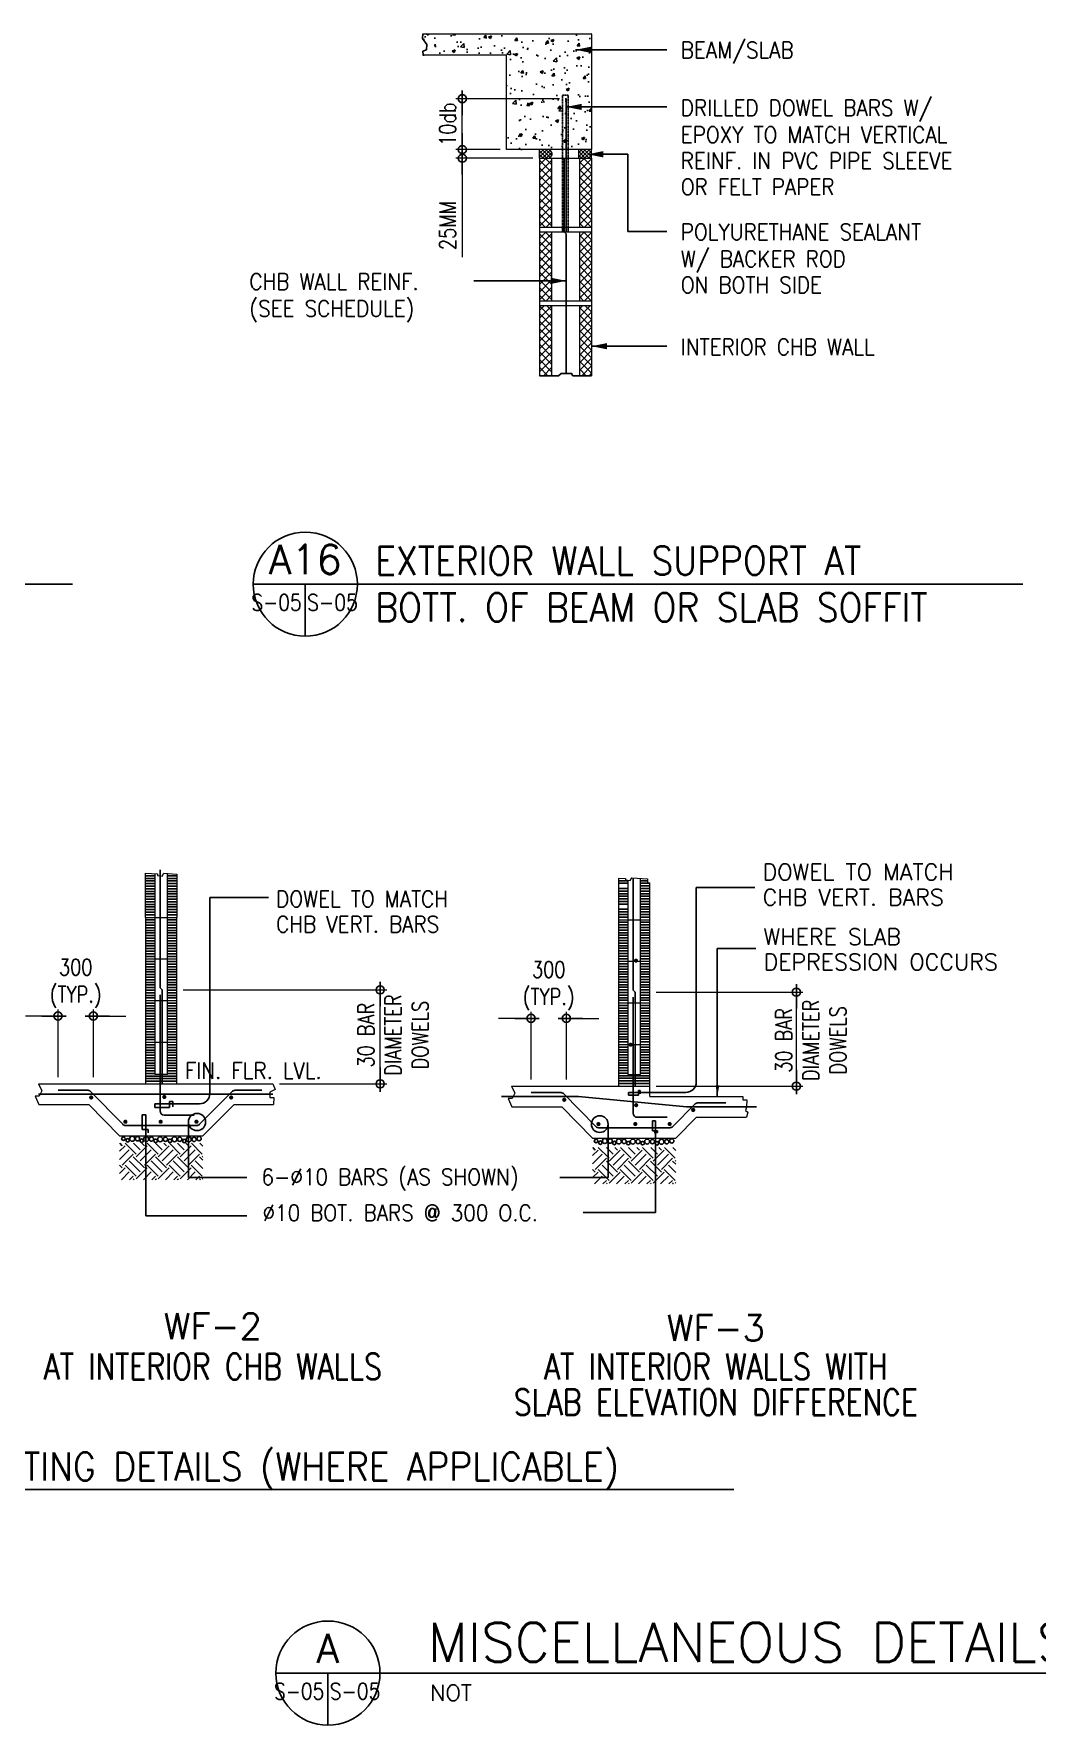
# Model space of a CAD drawing. Header units: millimetres. Extents: x 0 to 38473, y 0 to 21969.
# Drawn here: x 14535 to 20781, y 0 to 10525 of the extents above; entities that cross this region are included whole.
import ezdxf
from ezdxf.enums import TextEntityAlignment as Align

# ---------------------------------------------------------------- set-up
doc = ezdxf.new("R2010")
doc.units = ezdxf.units.MM
doc.linetypes.add('LEOJ', pattern=[0.3, 0.2, -0.1])
for name, color, linetype in [('1R', 1, 'Continuous'), ('3G', 3, 'Continuous'), ('6M', 6, 'Continuous'), ('8G', 8, 'Continuous'), ('DIM', 8, 'Continuous'), ('SHE', 8, 'Continuous'), ('TB', 5, 'Continuous'), ('TC', 4, 'Continuous'), ('TG', 3, 'Continuous'), ('title', 3, 'Continuous')]:
    doc.layers.add(name, color=color, linetype=linetype)
doc.layers.add('2Y', color=3, linetype='Continuous', lineweight=9)
doc.layers.add('ST-DIM_E', color=250, linetype='Continuous', lineweight=13)
doc.styles.add('100CL', font='romans.shx', dxfattribs={"height": 250})
doc.styles.add('140CL', font='romans.shx', dxfattribs={"height": 0.35})
doc.styles.add('175CL', font='ROMANS.shx', dxfattribs={"height": 0.45})
doc.styles.add('240CL', font='ROMANS.shx', dxfattribs={"height": 0.6})
doc.styles.add('FRED', font='romans', dxfattribs={"height": 0.6})
doc.styles.add('ROMANS', font='romans.shx', dxfattribs={"width": 0.8})
doc.dimstyles.new('DIM150', dxfattribs={"dimscale": 150, "dimtxt": 2.5, "dimasz": 2.5, "dimexe": 1, "dimexo": 1, "dimgap": 1, "dimtad": 1, "dimdec": 0, "dimzin": 0, "dimdsep": 46, "dimtxsty": 'ROMANS', "dimblk": 'DIM1', "dimcen": 1, "dimclrd": 8, "dimclre": 8, "dimclrt": 3, "dimadec": 0, "dimazin": 0, "dimtfac": 1, "dimtdec": 0, "dimtofl": 0, "dimtmove": 0, "dimatfit": 3, "dimfxl": 1, "dimtolj": 1, "dimtzin": 0, "dimarcsym": 0})
pattern_1 = [(45, (-222158.87, -130420.6), (-88.38835, 88.38835), []), (135, (-222158.87, -130420.6), (-88.38835, -88.38835), [])]

# ---------------------------------------------------------------- blocks, each defined once
blk = doc.blocks.new('*X27')
at = {"color": 0}
for p, q in [((15380, 54027), (15319, 54088)), ((15711, 53829), (15451, 54088)), ((15810, 53928), (15650, 54088)), ((15910, 54027), (15849, 54088)), ((16241, 53829), (15982, 54088)), ((16341, 53928), (16181, 54088)), ((16440, 54027), (16379, 54088)), ((16772, 53829), (16512, 54088)), ((16871, 53928), (16711, 54088)), ((16971, 54027), (16910, 54088)), ((17302, 53829), (17042, 54088)), ((17314, 54016), (17241, 54088)), ((15314, 53895), (15446, 54027)), ((15314, 53696), (15545, 53928)), ((15380, 53563), (15645, 53829)), ((15810, 53398), (15545, 53663)), ((15910, 53497), (15645, 53762)), ((15711, 53762), (15976, 54027)), ((15810, 53663), (16076, 53928)), ((15910, 53563), (16175, 53829)), ((16341, 53398), (16076, 53663)), ((16440, 53497), (16175, 53762)), ((16241, 53762), (16507, 54027)), ((16341, 53663), (16606, 53928)), ((16440, 53563), (16705, 53829)), ((16871, 53398), (16606, 53663)), ((16971, 53497), (16705, 53762)), ((16772, 53762), (17037, 54027)), ((16871, 53663), (17136, 53928)), ((16971, 53563), (17236, 53829)), ((17314, 53485), (17136, 53663)), ((17314, 53684), (17236, 53762)), ((17302, 53762), (17314, 53774)), ((15380, 53497), (15314, 53563)), ((15314, 53365), (15446, 53497)), ((15359, 53211), (15545, 53398)), ((15711, 53298), (15446, 53563)), ((15557, 53211), (15645, 53298)), ((15711, 53232), (15976, 53497)), ((15889, 53211), (16076, 53398)), ((16241, 53298), (15976, 53563)), ((16088, 53211), (16175, 53298)), ((16241, 53232), (16507, 53497)), ((16419, 53211), (16606, 53398)), ((16772, 53298), (16507, 53563)), ((16618, 53211), (16705, 53298)), ((16772, 53232), (17037, 53497)), ((16950, 53211), (17136, 53398)), ((17302, 53298), (17037, 53563)), ((17148, 53211), (17236, 53298)), ((15666, 53211), (15645, 53232)), ((16196, 53211), (16175, 53232)), ((16726, 53211), (16705, 53232)), ((17257, 53211), (17236, 53232)), ((17302, 53232), (17314, 53244))]:
    blk.add_line(p, q, dxfattribs=at)
blk = doc.blocks.new('A2')
at = {"layer": '2Y'}
blk.add_solid([(-0.107, 0.148), (-0.149, 0.105), (0, 0)], dxfattribs=at)
blk = doc.blocks.new('DIM1')
at = {"color": 0}
blk.add_line((-1, 0), (0.5, 0), dxfattribs=at)
at = {"color": 3}
blk.add_circle((0, 0), 0.25, dxfattribs=at)
blk = doc.blocks.new('*D39')
at = {"layer": 'Defpoints', "color": 0, "transparency": 16777216}
for p in [(411790, -56591), (416480, -56591), (414009, -58756)]:
    blk.add_point(p, dxfattribs=at)
at = {"layer": 'DIM', "color": 8, "lineweight": -2, "transparency": 16777216}
for p, q in [((411940, -56591), (416630, -56591)), ((416480, -58381), (416480, -56966)), ((414159, -58756), (416630, -58756))]:
    blk.add_line(p, q, dxfattribs=at)
at = {"layer": 'DIM', "color": 8, "lineweight": -2, "transparency": 16777216, "xscale": 375, "yscale": 375, "zscale": 375}
for p, rotation in [((416480, -56591), 90), ((416480, -58756), 270)]:
    blk.add_blockref('DIM1', p, dxfattribs=dict(at, rotation=rotation))
at = {"layer": 'DIM', "color": 3, "transparency": 16777216, "insert": (416777, -57634), "char_height": 375, "attachment_point": 5, "rotation": 90, "style": 'ROMANS'}
blk.add_mtext('\\A1;30 BAR\\PDIAMETER\\PDOWELS', dxfattribs=at)
blk = doc.blocks.new('*D40')
at = {"layer": 'Defpoints', "color": 0, "transparency": 16777216}
for p in [(409868, -57194), (409053, -58756), (409868, -58756)]:
    blk.add_point(p, dxfattribs=at)
at = {"layer": 'DIM', "color": 8, "lineweight": -2, "transparency": 16777216}
for p, q in [((408678, -57194), (408303, -57194)), ((409053, -58606), (409053, -57044)), ((409868, -58606), (409868, -57044)), ((410243, -57194), (410618, -57194))]:
    blk.add_line(p, q, dxfattribs=at)
at = {"layer": 'DIM', "color": 8, "lineweight": -2, "transparency": 16777216, "xscale": 375, "yscale": 375, "zscale": 375}
blk.add_blockref('DIM1', (409053, -57194), dxfattribs=at)
at = {"layer": 'DIM', "color": 8, "lineweight": -2, "transparency": 16777216, "xscale": 375, "yscale": 375, "zscale": 375, "rotation": 180}
blk.add_blockref('DIM1', (409868, -57194), dxfattribs=at)
at = {"layer": 'DIM', "color": 3, "transparency": 16777216, "insert": (409461, -56445), "char_height": 375, "attachment_point": 5, "style": 'ROMANS'}
blk.add_mtext('\\A1;300\\P(TYP.)', dxfattribs=at)
blk = doc.blocks.new('*D41')
at = {"layer": 'Defpoints', "color": 0, "transparency": 16777216}
for p in [(420773, -57247), (419959, -58809), (420773, -58809)]:
    blk.add_point(p, dxfattribs=at)
at = {"layer": 'DIM', "color": 8, "lineweight": -2, "transparency": 16777216}
for p, q in [((419584, -57247), (419209, -57247)), ((419959, -58659), (419959, -57097)), ((420773, -58659), (420773, -57097)), ((421148, -57247), (421523, -57247))]:
    blk.add_line(p, q, dxfattribs=at)
at = {"layer": 'DIM', "color": 8, "lineweight": -2, "transparency": 16777216, "xscale": 375, "yscale": 375, "zscale": 375}
blk.add_blockref('DIM1', (419959, -57247), dxfattribs=at)
at = {"layer": 'DIM', "color": 8, "lineweight": -2, "transparency": 16777216, "xscale": 375, "yscale": 375, "zscale": 375, "rotation": 180}
blk.add_blockref('DIM1', (420773, -57247), dxfattribs=at)
at = {"layer": 'DIM', "color": 3, "transparency": 16777216, "insert": (420366, -56499), "char_height": 375, "attachment_point": 5, "style": 'ROMANS'}
blk.add_mtext('\\A1;300\\P(TYP.)', dxfattribs=at)
blk = doc.blocks.new('*D42')
at = {"layer": 'Defpoints', "color": 0, "transparency": 16777216}
for p in [(422695, -56644), (426076, -56644), (422695, -58809)]:
    blk.add_point(p, dxfattribs=at)
at = {"layer": 'DIM', "color": 8, "lineweight": -2, "transparency": 16777216}
for p, q in [((422845, -56644), (426226, -56644)), ((426076, -58434), (426076, -57019)), ((422845, -58809), (426226, -58809))]:
    blk.add_line(p, q, dxfattribs=at)
at = {"layer": 'DIM', "color": 8, "lineweight": -2, "transparency": 16777216, "xscale": 375, "yscale": 375, "zscale": 375}
for p, rotation in [((426076, -56644), 90), ((426076, -58809), 270)]:
    blk.add_blockref('DIM1', p, dxfattribs=dict(at, rotation=rotation))
at = {"layer": 'DIM', "color": 3, "transparency": 16777216, "insert": (426409, -57755), "char_height": 375, "attachment_point": 5, "rotation": 90, "style": 'ROMANS'}
blk.add_mtext('\\A1;30 BAR\\PDIAMETER\\PDOWELS', dxfattribs=at)
blk = doc.blocks.new('*D65')
at = {"layer": 'Defpoints', "color": 0, "transparency": 16777216}
for p in [(419393, -37224), (418373, -37424), (420152, -37424)]:
    blk.add_point(p, dxfattribs=at)
at = {"layer": 'TG', "color": 8, "lineweight": -2, "transparency": 16777216}
for p, q in [((418373, -36849), (418373, -36474)), ((419243, -37224), (418223, -37224)), ((420002, -37424), (418223, -37424)), ((418373, -37799), (418373, -39703))]:
    blk.add_line(p, q, dxfattribs=at)
at = {"layer": 'TG', "color": 8, "lineweight": -2, "transparency": 16777216, "xscale": 375, "yscale": 375, "zscale": 375}
for p, rotation in [((418373, -37224), 270), ((418373, -37424), 90)]:
    blk.add_blockref('DIM1', p, dxfattribs=dict(at, rotation=rotation))
at = {"layer": 'TG', "color": 3, "transparency": 16777216, "insert": (418035, -38975), "char_height": 375, "attachment_point": 5, "rotation": 90, "style": 'ROMANS'}
blk.add_mtext('\\A1;25MM', dxfattribs=at)
blk = doc.blocks.new('*D73')
at = {"layer": 'Defpoints', "color": 0, "transparency": 16777216}
for p in [(418373, -36053), (420768, -36053), (419393, -37224)]:
    blk.add_point(p, dxfattribs=at)
at = {"layer": 'TG', "color": 8, "lineweight": -2, "transparency": 16777216}
for p, q in [((420618, -36053), (418223, -36053)), ((418373, -36849), (418373, -36428)), ((419243, -37224), (418223, -37224))]:
    blk.add_line(p, q, dxfattribs=at)
at = {"layer": 'TG', "color": 8, "lineweight": -2, "transparency": 16777216, "xscale": 375, "yscale": 375, "zscale": 375}
for p, rotation in [((418373, -36053), 90), ((418373, -37224), 270)]:
    blk.add_blockref('DIM1', p, dxfattribs=dict(at, rotation=rotation))
at = {"layer": 'TG', "color": 3, "transparency": 16777216, "insert": (418035, -36638), "char_height": 375, "attachment_point": 5, "rotation": 90, "style": 'ROMANS'}
blk.add_mtext('\\A1;10db', dxfattribs=at)
blk = doc.blocks.new('A$C6C0B0B06')
at = {"layer": 'title', "color": 2}
for p, q in [((0, 0), (16, 0)), ((8, 0), (8, -8))]:
    blk.add_line(p, q, dxfattribs=at)
blk.add_circle((8, 0), 8, dxfattribs=at)
at = {"layer": 'title', "color": 5, "style": 'ROMANS'}
blk.add_attdef('A', text='', height=4.5, dxfattribs=at).set_placement((8, 3.8), align=Align.MIDDLE)
at = {"layer": 'title', "color": 2, "style": 'ROMANS'}
for width, p, p2 in [(1.138397, (-0.28, -4.05), (7.44, -4.05)), (1.147089, (8.29, -4.05), (16.07, -4.05))]:
    blk.add_attdef('S-1', text='', height=2.5, dxfattribs=dict(at, width=width)).set_placement(p, p2, align=Align.FIT)
blk = doc.blocks.new('A$Cf5b5c68e')
at = {"layer": 'SHE'}
h = blk.add_hatch(dxfattribs=at)
h.set_pattern_fill('AR-CONC', color=256, scale=100, style=0)
h.set_pattern_definition([(50, (-261647.5, -11785.2), (717.2602, -62.7521), [75, -825]), (355, (-261647.5, -11785.2), (-138.7513, 752.1921), [60, -660]), (100.4514, (-261587.7, -11790.45), (578.5094, 689.4395), [63.7402, -701.1421]), (46.1842, (-261647.5, -11585.2), (1067.241, -165.519), [112.5, -1237.5]), (96.6356, (-261558.5, -11599), (934.6627, 974.118), [95.6103, -1051.713]), (351.1842, (-261647.5, -11585.2), (934.662, 974.1186), [90, -990]), (21, (-261547.5, -11635.2), (596.907, -402.6189), [75, -825]), (326, (-261547.5, -11635.2), (243.3153, 725.15), [60, -660]), (71.4514, (-261497.7, -11668.8), (840.2226, 322.5305), [63.7402, -701.1421]), (37.5, (-261647.47, -11785.22), (12.15986, 332.89385), [0, -652, 0, -670, 0, -662.5]), (7.5, (-261647.47, -11785.22), (263.06954, 394.4117), [0, -382, 0, -637, 0, -252.5]), (327.5, (-261870.47, -11785.22), (533.82244, -22.55487), [0, -250, 0, -780, 0, -1035]), (317.5, (-261970.47, -11785.2), (583.1862, 100.105), [0, -325, 0, -518, 0, -735])])
h.paths.add_polyline_path([(3995.342, 5898.809), (3993.638, 5793.38), (4088.655, 5650.981), (4080.736, 5532.315), (4001.556, 5496.716), (4004.504, 5404.411), (5928.244, 5404.411), (5928.244, 3231.528), (6864.898, 3231.528, -0.067033583), (6891.713, 3231.528), (7887.646, 3231.528), (7887.646, 5888.809, 0.414213562), (7877.646, 5898.809)])
h = blk.add_hatch(dxfattribs=at)
h.set_pattern_fill('ANSI37', color=1, scale=500, style=0)
h.set_pattern_definition([(45, (-261647.475, -11785.22), (-44.194174, 44.194174), []), (135, (-261647.475, -11785.22), (-44.194174, -44.194174), [])])
h.paths.add_polyline_path([(7591.934, 3231.528), (7591.934, 3031.528), (7887.646, 3031.528), (7887.646, 3231.528)])
h.paths.add_polyline_path([(6891.713, 3231.528), (6687.646, 3231.528), (6687.646, 3031.528), (6879.704, 3031.528, 0.928706284)])
h = blk.add_hatch(dxfattribs=at)
h.set_pattern_fill('ANSI37', color=256, scale=1000, style=0)
h.set_pattern_definition(pattern_1)
h.paths.add_polyline_path([(6967.646, 3031.528), (6687.646, 3031.528), (6687.646, 1431.528), (6967.646, 1431.528)])
h.paths.add_polyline_path([(7887.646, 3031.528), (7607.646, 3031.528), (7607.646, 1621.813), (7887.646, 1621.813)])
h.paths.add_polyline_path([(7607.646, 1431.528), (7887.646, 1431.528), (7887.646, 1621.813), (7607.646, 1621.813)])
h = blk.add_hatch(dxfattribs=at)
h.set_pattern_fill('ANSI37', color=256, scale=1000, style=0)
h.set_pattern_definition([(45, (-222158.87, -132116.6), (-88.38835, 88.38835), []), (135, (-222158.87, -132116.6), (-88.38835, -88.38835), [])])
h.paths.add_polyline_path([(6967.646, 1335.528), (6687.646, 1335.528), (6687.646, -264.472), (6967.646, -264.472)])
h.paths.add_polyline_path([(7887.646, 1335.528), (7607.646, 1335.528), (7607.646, -74.187), (7887.646, -74.187)])
h.paths.add_polyline_path([(7607.646, -264.472), (7887.646, -264.472), (7887.646, -74.187), (7607.646, -74.187)])
h = blk.add_hatch(dxfattribs=at)
h.set_pattern_fill('ANSI37', color=256, scale=1000, style=0)
h.set_pattern_definition(pattern_1)
h.paths.add_polyline_path([(7607.646, -1301.216), (7887.646, -1301.216), (7887.646, -360.472), (7607.646, -360.472)])
h.paths.add_polyline_path([(7607.646, -1980.15), (7887.646, -1980.15), (7887.646, -1301.216), (7607.646, -1301.216)])
h.paths.add_polyline_path([(6967.646, -360.472), (6687.646, -360.472), (6687.646, -1980.15), (6967.646, -1980.15)])
at = {"layer": '1R'}
for points in [[(3995.342, 5898.809), (3993.638, 5793.38), (4088.655, 5650.981), (4080.736, 5532.315), (4001.556, 5496.716), (4004.504, 5404.411)], [(6687.646, -1980.15), (7126.651, -1980.15), (7187.776, -1928.408), (7428.458, -1928.408), (7459.021, -1980.15), (7887.646, -1980.15)]]:
    blk.add_lwpolyline(points, dxfattribs=at)
at = {"layer": '2Y'}
for p, q in [((3995.342, 5898.809), (7877.646, 5898.809)), ((5928.244, 5404.411), (4004.504, 5404.411)), ((5928.244, 3231.528), (5928.244, 5404.411)), ((6687.646, 3031.528), (6687.646, 3231.528)), ((6687.646, 3031.528), (7887.646, 3031.528)), ((7887.646, 1431.528), (6687.646, 1431.528)), ((6687.646, 1335.528), (7887.646, 1335.528)), ((7887.646, -264.472), (6687.646, -264.472)), ((6687.646, -360.472), (7887.646, -360.472))]:
    blk.add_line(p, q, dxfattribs=at)
at = {"layer": '2Y', "color": 2}
for p, q in [((7887.646, 5888.809), (7887.646, 3231.528)), ((7887.646, 3231.528), (5928.244, 3231.528)), ((7591.934, 3031.528), (7591.934, 3231.528)), ((7887.646, 3031.528), (7887.646, 3231.528)), ((6687.646, 3031.528), (6687.646, -1980.15)), ((6967.646, 3031.528), (6967.646, 1431.528)), ((7607.646, 3031.528), (7607.646, 1431.528)), ((7887.646, 3031.528), (7887.646, -1980.15)), ((6967.646, 1335.528), (6967.646, -264.472)), ((7607.646, 1335.528), (7607.646, -264.472)), ((6967.646, -360.472), (6967.646, -1980.15)), ((7607.646, -360.472), (7607.646, -1980.15)), ((-2394.315, -14464.591), (-2394.315, -13448.772)), ((-2178.559, -13456.489), (-2178.559, -14464.591)), ((-1890.885, -14464.591), (-1890.885, -13450.442)), ((-1675.129, -13468.831), (-1675.129, -14464.591)), ((8511.264, -13558.928), (8511.264, -14517.842)), ((8727.02, -13610.668), (8727.02, -14517.842)), ((9014.694, -14517.842), (9014.694, -13558.928)), ((9230.45, -14517.842), (9230.45, -13671.578)), ((-2394.315, -14464.591), (-2394.315, -15423.505)), ((-2394.315, -14464.591), (-2178.559, -14464.591)), ((-2394.315, -14464.591), (-1675.129, -14464.591)), ((-2394.315, -14464.591), (-1675.129, -14464.591)), ((-2178.559, -14464.591), (-2178.559, -15423.505)), ((-1890.885, -15423.505), (-1890.885, -14464.591)), ((-1890.885, -14464.591), (-1675.129, -14464.591)), ((-1675.129, -15423.505), (-1675.129, -14464.591)), ((8511.264, -14517.842), (8511.264, -15476.757)), ((8511.264, -14517.842), (8727.02, -14517.842)), ((8511.264, -14517.842), (9230.45, -14517.842)), ((8511.264, -14517.842), (9230.45, -14517.842)), ((8727.02, -14517.842), (8727.02, -15476.757)), ((9014.694, -15476.757), (9014.694, -14517.842)), ((9014.694, -14517.842), (9230.45, -14517.842)), ((9230.45, -15476.757), (9230.45, -14517.842)), ((-2394.315, -15423.505), (-2394.315, -16382.419)), ((-2394.315, -15423.505), (-2178.559, -15423.505)), ((-2394.315, -15423.505), (-1675.129, -15423.505)), ((-2394.315, -15423.505), (-1675.129, -15423.505)), ((-2178.559, -15423.505), (-2178.559, -16382.419)), ((-1890.885, -16382.419), (-1890.885, -15423.505)), ((-1890.885, -15423.505), (-1675.129, -15423.505)), ((-1675.129, -16382.419), (-1675.129, -15423.505)), ((8511.264, -15476.757), (8511.264, -16435.671)), ((8511.264, -15476.757), (8727.02, -15476.757)), ((8511.264, -15476.757), (9230.45, -15476.757)), ((8511.264, -15476.757), (9230.45, -15476.757)), ((8727.02, -15476.757), (8727.02, -16435.671)), ((9014.694, -16435.671), (9014.694, -15476.757)), ((9014.694, -15476.757), (9230.45, -15476.757)), ((9230.45, -16435.671), (9230.45, -15476.757)), ((-2394.315, -16382.419), (-2394.315, -17341.334)), ((-2394.315, -16382.419), (-2178.559, -16382.419)), ((-2394.315, -16382.419), (-1675.129, -16382.419)), ((-2394.315, -16382.419), (-1675.129, -16382.419)), ((-2178.559, -16382.419), (-2178.559, -17341.334)), ((-1890.885, -17341.334), (-1890.885, -16382.419)), ((-1890.885, -16382.419), (-1675.129, -16382.419)), ((-1675.129, -17341.334), (-1675.129, -16382.419)), ((8511.264, -16435.671), (8511.264, -17394.585)), ((8511.264, -16435.671), (8727.02, -16435.671)), ((8511.264, -16435.671), (9230.45, -16435.671)), ((8511.264, -16435.671), (9230.45, -16435.671)), ((8727.02, -16435.671), (8727.02, -17394.585)), ((8894.83, -16435.671), (8894.83, -17394.585)), ((9014.694, -17394.585), (9014.694, -16435.671)), ((9014.694, -16435.671), (9230.45, -16435.671)), ((9230.45, -17394.585), (9230.45, -16435.671)), ((-2394.315, -17341.334), (-2178.559, -17341.334)), ((-2394.315, -17341.334), (-1675.129, -17341.334)), ((-2394.315, -17341.334), (-1675.129, -17341.334)), ((-2394.315, -17341.334), (-2394.315, -18300.248)), ((-2178.559, -17341.334), (-2178.559, -18084.493)), ((-1890.885, -17341.334), (-1675.129, -17341.334)), ((-1890.885, -18084.493), (-1890.885, -17341.334)), ((-1675.129, -18300.248), (-1675.129, -17341.334)), ((8511.264, -17394.585), (8511.264, -18353.5)), ((8511.264, -17394.585), (8727.02, -17394.585)), ((8511.264, -17394.585), (9230.45, -17394.585)), ((8511.264, -17394.585), (9230.45, -17394.585)), ((8727.02, -17394.585), (8727.02, -18084.493)), ((9014.694, -17394.585), (9230.45, -17394.585)), ((9014.694, -18084.493), (9014.694, -17394.585)), ((9230.45, -18353.5), (9230.45, -17394.585)), ((-4863.723, -18300.248), (544.22, -18300.248)), ((-1890.885, -18084.493), (-2178.559, -18084.493)), ((6041.856, -18353.5), (9230.45, -18353.5)), ((9230.45, -18593.229), (9230.45, -18353.5)), ((9230.45, -18593.229), (11373.287, -18593.229)), ((-4855.997, -18779.706), (-3701.45, -18779.706)), ((-2993.637, -19498.891), (-3701.45, -18779.706)), ((-1075.808, -19498.891), (-354.488, -18779.706)), ((-354.488, -18779.706), (553.613, -18779.706)), ((6049.583, -18832.957), (7204.129, -18832.957)), ((7911.943, -19552.143), (7204.129, -18832.957)), ((9829.771, -19552.143), (10310.651, -19072.686)), ((10310.651, -19072.686), (11459.192, -19072.686)), ((-2993.637, -19498.891), (-1075.808, -19498.891)), ((7911.943, -19552.143), (9829.771, -19552.143))]:
    blk.add_line(p, q, dxfattribs=at)
at = {"layer": '2Y', "color": 1}
for p, q in [((-2394.315, -13448.772), (-2118.895, -13458.623)), ((-2118.895, -13458.623), (-2118.895, -13496.795)), ((-2118.895, -13496.795), (-2012.168, -13512.064)), ((-2012.168, -13512.064), (-1974.052, -13443.354)), ((-1974.052, -13443.354), (-1675.129, -13468.831)), ((8511.264, -13558.928), (8672.496, -13564.694)), ((8672.496, -13564.694), (8672.496, -13602.867)), ((8672.496, -13602.867), (8779.222, -13618.136)), ((8779.222, -13618.136), (8817.339, -13549.425)), ((8817.339, -13549.425), (9175.635, -13579.963)), ((9175.635, -13579.963), (9175.635, -13671.578)), ((9175.635, -13671.578), (9230.45, -13671.578))]:
    blk.add_line(p, q, dxfattribs=at)
at = {"layer": '2Y', "color": 2, "linetype": 'Continuous'}
blk.add_line((8727.02, -18084.493), (9014.694, -18084.493), dxfattribs=at)
at = {"layer": '2Y', "color": 1}
for points in [[(-4863.723, -18300.248), (-4784.464, -18462.487), (-4846.99, -18587.646), (-4940.779, -18587.646), (-4855.997, -18779.706)], [(544.22, -18300.248), (592.76, -18431.197), (467.708, -18493.777), (467.708, -18618.936), (561.497, -18618.936), (553.613, -18779.706)], [(6041.856, -18353.5), (6121.115, -18515.739), (6058.589, -18640.898), (5964.8, -18640.898), (6049.583, -18832.957)], [(11373.287, -18593.229), (11373.287, -18672.187), (11467.076, -18672.187), (11459.192, -18832.957), (11439.949, -18914.246), (11492.164, -18953.466), (11459.192, -19072.686)]]:
    blk.add_lwpolyline(points, dxfattribs=at)
at = {"layer": '2Y'}
for centre, radius, start, end in [((7877.646, 5888.809), 10, 0, 90), ((6878.306, 3131.973), 100.454, 270.7977822, 97.6700081)]:
    blk.add_arc(centre, radius, start, end, dxfattribs=at)
at = {"layer": '3G', "const_width": 47.946}
for points in [[(8889.896, -15462.53, 1), (8937.842, -15462.53, 1)], [(8764.484, -17398.898, 1), (8812.43, -17398.898, 1)], [(-3670.868, -18615.86, 1), (-3622.922, -18615.86, 1)], [(-1984.507, -18603.717, 1), (-1936.561, -18603.717, 1)], [(-443.73, -18615.86, 1), (-395.785, -18615.86, 1)], [(7234.711, -18669.112, 1), (7282.657, -18669.112, 1)], [(8892.494, -18792.313, 1), (8940.439, -18792.313, 1)], [(10207.608, -18902.761, 1), (10255.553, -18902.761, 1)], [(-2882.282, -19174.439, 1), (-2834.336, -19174.439, 1)], [(-2069.431, -19174.439, 1), (-2021.485, -19174.439, 1)], [(-1244.449, -19174.439, 1), (-1196.503, -19174.439, 1)], [(8023.298, -19227.691, 1), (8071.243, -19227.691, 1)], [(8873.321, -19227.691, 1), (8921.267, -19227.691, 1)], [(9665.791, -19227.691, 1), (9713.736, -19227.691, 1)]]:
    blk.add_lwpolyline(points, format="xyb", close=True, dxfattribs=at)
at = {"layer": '6M', "color": 6}
for p, q in [((7303.696, 1335.528), (7303.696, 4402.65)), ((7260.412, 1335.528), (7260.412, 3031.528)), ((7260.412, 1335.528), (7303.696, 1291.543)), ((7303.696, -1928.408), (7303.696, 1291.543)), ((-2058.695, -13366.816), (-2058.695, -13505.676)), ((-2058.695, -13505.676), (-2058.695, -14464.591)), ((-2058.695, -14464.591), (-2058.695, -15423.505)), ((-2058.695, -15423.505), (-2058.695, -16085.26)), ((-2058.695, -16085.26), (-2010.749, -16135.769)), ((-2058.695, -16248.201), (-2058.695, -16382.419)), ((-2010.749, -16135.769), (-2010.749, -16382.419)), ((-2058.695, -16382.419), (-2058.695, -18923.543)), ((-2010.749, -16382.419), (-2010.749, -17341.334)), ((-2010.749, -17341.334), (-2010.749, -18300.248)), ((-4863.723, -18539.977), (544.22, -18539.977)), ((-1962.804, -19019.434), (-1273.99, -19019.434))]:
    blk.add_line(p, q, dxfattribs=at)
at = {"layer": '6M'}
for p, q in [((8846.884, -13551.944), (8846.884, -13558.928)), ((8846.884, -13558.928), (8846.884, -14517.842)), ((8846.884, -14517.842), (8846.884, -15476.757)), ((8846.884, -15476.757), (8846.884, -16138.511)), ((8846.884, -16138.511), (8894.83, -16189.021)), ((8894.83, -16189.021), (8894.83, -16435.671))]:
    blk.add_line(p, q, dxfattribs=at)
at = {"layer": '6M', "color": 6, "linetype": 'Continuous'}
blk.add_line((8894.83, -17394.585), (8894.83, -18353.5), dxfattribs=at)
at = {"layer": '6M', "color": 6}
for points in [[(8846.884, -16301.453), (8846.884, -16435.671), (8846.884, -18976.794, 0.414213562), (8942.776, -19072.686), (9631.59, -19072.686)], [(-4411.288, -18444.086), (-3735.574, -18444.086, -0.200984276), (-3667.23, -18472.714), (-2921.393, -19230.534, 0.200984276), (-2853.049, -19259.163), (-1214.535, -19259.163, 0.198527439), (-1146.83, -19231.177), (-385.472, -18472.071, -0.198527439), (-317.767, -18444.086), (283.539, -18444.086)], [(6494.291, -18497.337), (7170.005, -18497.337, -0.200984276), (7238.349, -18525.966), (7984.187, -19283.786, 0.200984276), (8052.53, -19312.414), (9691.044, -19312.414, 0.198527439), (9758.749, -19284.429), (10279.668, -18765.051, -0.198527439), (10347.373, -18737.066), (10987.131, -18737.066)]]:
    blk.add_lwpolyline(points, format="xyb", dxfattribs=at)
blk.add_lwpolyline([(5813.801, -18593.229), (7587.581, -18593.229), (10081.012, -18832.957), (11690.201, -18832.957)], dxfattribs=at)
blk.add_arc((-1962.804, -18923.543), 95.891, 180, 270, dxfattribs=at)
at = {"layer": '8G'}
for p, q in [((7517.949, 5529.819), (9623.647, 5529.819)), ((7303.696, 4213.228), (9623.647, 4213.228)), ((7887.646, 3122.313), (8727.437, 3122.313)), ((8727.437, 3122.313), (8727.437, 1342.763)), ((8727.437, 1342.763), (9623.647, 1342.763)), ((7303.696, 205.864), (5171.944, 205.864)), ((7887.646, -1301.216), (9623.647, -1301.216)), ((-911.184, -18521.777), (-911.184, -14004.824)), ((-911.184, -14004.824), (441.255, -14004.824)), ((10303.164, -18259.081), (10303.164, -13775.674)), ((10303.164, -13775.674), (11655.602, -13775.674)), ((10787.888, -18593.229), (10787.888, -15183.012)), ((10787.888, -15183.012), (11679.054, -15183.012)), ((-1842.077, -18844.831), (-1842.077, -18706.119)), ((-1842.077, -18706.119), (-1762.994, -18706.119)), ((-1762.994, -18706.119), (-1762.994, -18831.545)), ((8741.563, -18498.809), (10063.435, -18498.809)), ((8741.563, -18498.809), (8741.563, -18562.993)), ((8741.563, -18562.993), (8972.477, -18562.993)), ((8972.477, -18562.993), (8972.477, -18450.672)), ((8972.477, -18450.672), (9010.962, -18450.672)), ((9010.962, -18450.672), (9010.962, -18530.901)), ((-2471.207, -19012.862), (-2471.207, -19352.91)), ((-2388.887, -19012.862), (-2471.207, -19012.862)), ((-2388.887, -19012.862), (-2388.887, -21346.319)), ((-2182.125, -18761.506), (-2182.125, -18844.831)), ((-2182.125, -18761.506), (-1150.912, -18761.506)), ((-2182.125, -18844.831), (-1842.077, -18844.831)), ((-2471.207, -19352.91), (-2332.495, -19352.91)), ((-2332.495, -19352.91), (-2332.495, -19431.994)), ((-1405.502, -19180.151), (-1405.502, -20460.634)), ((8270.108, -19229.394), (8270.108, -20460.936)), ((9297.17, -19152.422), (9297.17, -19383.336)), ((9361.353, -19152.422), (9297.17, -19152.422)), ((9297.17, -19383.336), (9409.491, -19383.336)), ((9409.491, -19421.822), (9329.262, -19421.822)), ((9361.353, -21269.135), (9361.353, -19152.422)), ((9409.491, -19383.336), (9409.491, -19421.822)), ((-1405.502, -20460.634), (-56.782, -20460.634)), ((7154.093, -20460.936), (8270.108, -20460.936)), ((-2388.887, -21346.319), (-56.782, -21346.319)), ((7691.538, -21269.135), (9361.353, -21269.135))]:
    blk.add_line(p, q, dxfattribs=at)
at = {"layer": '8G', "color": 2}
for points in [[(7877.812, 5529.819, 143.945, 0, 0), (7517.949, 5529.819, 0, 0, 0)], [(7663.559, 4213.228, 143.945, 0, 0), (7303.696, 4213.228, 0, 0, 0)], [(8156.873, 3122.313, 143.945, 0, 0), (7797.01, 3122.313, 0, 0, 0)], [(6943.832, 205.864, 143.945, 0, 0), (7303.696, 205.864, 0, 0, 0)], [(8247.51, -1301.216, 143.945, 0, 0), (7887.646, -1301.216, 0, 0, 0)]]:
    blk.add_lwpolyline(points, format="xyseb", dxfattribs=at)
at = {"layer": '8G'}
for centre, radius in [((-1206.985, -19180.151), 198.516), ((8077.679, -19229.394), 192.428)]:
    blk.add_circle(centre, radius, dxfattribs=at)
for centre in [(10063.435, -18259.081), (-1150.912, -18521.777)]:
    blk.add_arc(centre, 239.729, 270, 0, dxfattribs=at)
at = {"layer": 'SHE', "linetype": 'LEOJ'}
for p, q in [((7220.219, 1335.528), (7220.219, 4483.482)), ((7220.219, 4483.482), (7351.132, 4483.482)), ((7351.132, 1335.528), (7351.132, 4483.482))]:
    blk.add_line(p, q, dxfattribs=at)
at = {"layer": 'SHE', "color": 8, "linetype": 'Continuous'}
for p, q in [((-2394.315, -13505.676), (-2178.559, -13505.676)), ((-1890.885, -13505.676), (-1675.129, -13505.676))]:
    blk.add_line(p, q, dxfattribs=at)
at = {"layer": 'SHE'}
for p, q in [((-2394.315, -13565.608), (-2178.559, -13565.608)), ((-2394.315, -13625.54), (-2178.559, -13625.54)), ((-1890.885, -13565.608), (-1675.129, -13565.608)), ((-1890.885, -13625.54), (-1675.129, -13625.54)), ((8511.264, -13618.86), (8727.02, -13618.86)), ((9014.694, -13618.86), (9175.635, -13618.86)), ((-2394.315, -13685.473), (-2178.559, -13685.473)), ((-2394.315, -13745.405), (-2178.559, -13745.405)), ((-2394.315, -13805.337), (-2178.559, -13805.337)), ((-2394.315, -13865.269), (-2178.559, -13865.269)), ((-2394.315, -13925.201), (-2178.559, -13925.201)), ((-2394.315, -13985.133), (-2178.559, -13985.133)), ((-1890.885, -13685.473), (-1675.129, -13685.473)), ((-1890.885, -13745.405), (-1675.129, -13745.405)), ((-1890.885, -13805.337), (-1675.129, -13805.337)), ((-1890.885, -13865.269), (-1675.129, -13865.269)), ((-1890.885, -13925.201), (-1675.129, -13925.201)), ((-1890.885, -13985.133), (-1675.129, -13985.133)), ((8511.264, -13678.792), (8727.02, -13678.792)), ((8511.264, -13798.656), (8727.02, -13798.656)), ((8511.264, -13858.588), (8727.02, -13858.588)), ((8511.264, -13918.521), (8727.02, -13918.521)), ((8511.264, -13978.453), (8727.02, -13978.453)), ((9014.694, -13678.792), (9230.45, -13678.792)), ((9014.694, -13738.724), (9230.45, -13738.724)), ((9014.694, -13798.656), (9230.45, -13798.656)), ((9014.694, -13858.588), (9230.45, -13858.588)), ((9014.694, -13918.521), (9230.45, -13918.521)), ((9014.694, -13978.453), (9230.45, -13978.453)), ((-2394.315, -14045.065), (-2178.559, -14045.065)), ((-2394.315, -14104.998), (-2178.559, -14104.998)), ((-2394.315, -14164.93), (-2178.559, -14164.93)), ((-2394.315, -14224.862), (-2178.559, -14224.862)), ((-2394.315, -14284.794), (-2178.559, -14284.794)), ((-2394.315, -14344.726), (-2178.559, -14344.726)), ((-2394.315, -14404.658), (-2178.559, -14404.658)), ((-1890.885, -14045.065), (-1675.129, -14045.065)), ((-1890.885, -14104.998), (-1675.129, -14104.998)), ((-1890.885, -14164.93), (-1675.129, -14164.93)), ((-1890.885, -14224.862), (-1675.129, -14224.862)), ((-1890.885, -14284.794), (-1675.129, -14284.794)), ((-1890.885, -14344.726), (-1675.129, -14344.726)), ((-1890.885, -14404.658), (-1675.129, -14404.658)), ((8511.264, -14038.385), (8727.02, -14038.385)), ((8511.264, -14098.317), (8727.02, -14098.317)), ((8511.264, -14158.249), (8727.02, -14158.249)), ((8511.264, -14278.113), (8727.02, -14278.113)), ((8511.264, -14338.046), (8727.02, -14338.046)), ((8511.264, -14397.978), (8727.02, -14397.978)), ((9014.694, -14038.385), (9230.45, -14038.385)), ((9014.694, -14098.317), (9230.45, -14098.317)), ((9014.694, -14158.249), (9230.45, -14158.249)), ((9014.694, -14218.181), (9230.45, -14218.181)), ((9014.694, -14278.113), (9230.45, -14278.113)), ((9014.694, -14338.046), (9230.45, -14338.046)), ((9014.694, -14397.978), (9230.45, -14397.978)), ((-2394.315, -14524.523), (-2178.559, -14524.523)), ((-2394.315, -14584.455), (-2178.559, -14584.455)), ((-2394.315, -14644.387), (-2178.559, -14644.387)), ((-2394.315, -14704.319), (-2178.559, -14704.319)), ((-2394.315, -14764.251), (-2178.559, -14764.251)), ((-1890.885, -14524.523), (-1675.129, -14524.523)), ((-1890.885, -14584.455), (-1675.129, -14584.455)), ((-1890.885, -14644.387), (-1675.129, -14644.387)), ((-1890.885, -14704.319), (-1675.129, -14704.319)), ((-1890.885, -14764.251), (-1675.129, -14764.251)), ((8511.264, -14457.91), (8727.02, -14457.91)), ((8511.264, -14577.774), (8727.02, -14577.774)), ((8511.264, -14637.706), (8727.02, -14637.706)), ((8511.264, -14697.639), (8727.02, -14697.639)), ((8511.264, -14757.571), (8727.02, -14757.571)), ((9014.694, -14457.91), (9230.45, -14457.91)), ((9014.694, -14577.774), (9230.45, -14577.774)), ((9014.694, -14637.706), (9230.45, -14637.706)), ((9014.694, -14697.639), (9230.45, -14697.639)), ((9014.694, -14757.571), (9230.45, -14757.571)), ((-2394.315, -14824.183), (-2178.559, -14824.183)), ((-2394.315, -14884.116), (-2178.559, -14884.116)), ((-2394.315, -14944.048), (-2178.559, -14944.048)), ((-2394.315, -15003.98), (-2178.559, -15003.98)), ((-2394.315, -15063.912), (-2178.559, -15063.912)), ((-2394.315, -15123.844), (-2178.559, -15123.844)), ((-2394.315, -15183.776), (-2178.559, -15183.776)), ((-1890.885, -14824.183), (-1675.129, -14824.183)), ((-1890.885, -14884.116), (-1675.129, -14884.116)), ((-1890.885, -14944.048), (-1675.129, -14944.048)), ((-1890.885, -15003.98), (-1675.129, -15003.98)), ((-1890.885, -15063.912), (-1675.129, -15063.912)), ((-1890.885, -15123.844), (-1675.129, -15123.844)), ((-1890.885, -15183.776), (-1675.129, -15183.776)), ((8511.264, -14817.503), (8727.02, -14817.503)), ((8511.264, -14877.435), (8727.02, -14877.435)), ((8511.264, -14937.367), (8727.02, -14937.367)), ((8511.264, -14997.299), (8727.02, -14997.299)), ((8511.264, -15057.231), (8727.02, -15057.231)), ((8511.264, -15117.164), (8727.02, -15117.164)), ((8511.264, -15177.096), (8727.02, -15177.096)), ((9014.694, -14817.503), (9230.45, -14817.503)), ((9014.694, -14877.435), (9230.45, -14877.435)), ((9014.694, -14937.367), (9230.45, -14937.367)), ((9014.694, -14997.299), (9230.45, -14997.299)), ((9014.694, -15057.231), (9230.45, -15057.231)), ((9014.694, -15117.164), (9230.45, -15117.164)), ((9014.694, -15177.096), (9230.45, -15177.096)), ((-2394.315, -15243.709), (-2178.559, -15243.709)), ((-2394.315, -15303.641), (-2178.559, -15303.641)), ((-2394.315, -15363.573), (-2178.559, -15363.573)), ((-2394.315, -15483.437), (-2178.559, -15483.437)), ((-2394.315, -15543.369), (-2178.559, -15543.369)), ((-1890.885, -15243.709), (-1675.129, -15243.709)), ((-1890.885, -15303.641), (-1675.129, -15303.641)), ((-1890.885, -15363.573), (-1675.129, -15363.573)), ((-1890.885, -15483.437), (-1675.129, -15483.437)), ((-1890.885, -15543.369), (-1675.129, -15543.369)), ((8511.264, -15237.028), (8727.02, -15237.028)), ((8511.264, -15296.96), (8727.02, -15296.96)), ((8511.264, -15356.892), (8727.02, -15356.892)), ((8511.264, -15416.824), (8727.02, -15416.824)), ((8511.264, -15536.689), (8727.02, -15536.689)), ((9014.694, -15237.028), (9230.45, -15237.028)), ((9014.694, -15296.96), (9230.45, -15296.96)), ((9014.694, -15356.892), (9230.45, -15356.892)), ((9014.694, -15416.824), (9230.45, -15416.824)), ((9014.694, -15536.689), (9230.45, -15536.689)), ((-2394.315, -15603.301), (-2178.559, -15603.301)), ((-2394.315, -15663.234), (-2178.559, -15663.234)), ((-2394.315, -15723.166), (-2178.559, -15723.166)), ((-2394.315, -15783.098), (-2178.559, -15783.098)), ((-2394.315, -15843.03), (-2178.559, -15843.03)), ((-2394.315, -15902.962), (-2178.559, -15902.962)), ((-2394.315, -15962.894), (-2178.559, -15962.894)), ((-1890.885, -15603.301), (-1675.129, -15603.301)), ((-1890.885, -15663.234), (-1675.129, -15663.234)), ((-1890.885, -15723.166), (-1675.129, -15723.166)), ((-1890.885, -15783.098), (-1675.129, -15783.098)), ((-1890.885, -15843.03), (-1675.129, -15843.03)), ((-1890.885, -15902.962), (-1675.129, -15902.962)), ((-1890.885, -15962.894), (-1675.129, -15962.894)), ((8511.264, -15596.621), (8727.02, -15596.621)), ((8511.264, -15656.553), (8727.02, -15656.553)), ((8511.264, -15716.485), (8727.02, -15716.485)), ((8511.264, -15776.417), (8727.02, -15776.417)), ((8511.264, -15836.349), (8727.02, -15836.349)), ((8511.264, -15896.282), (8727.02, -15896.282)), ((8511.264, -15956.214), (8727.02, -15956.214)), ((9014.694, -15596.621), (9230.45, -15596.621)), ((9014.694, -15656.553), (9230.45, -15656.553)), ((9014.694, -15716.485), (9230.45, -15716.485)), ((9014.694, -15776.417), (9230.45, -15776.417)), ((9014.694, -15836.349), (9230.45, -15836.349)), ((9014.694, -15896.282), (9230.45, -15896.282)), ((9014.694, -15956.214), (9230.45, -15956.214)), ((-2394.315, -16022.827), (-2178.559, -16022.827)), ((-2394.315, -16082.759), (-2178.559, -16082.759)), ((-2394.315, -16142.691), (-2178.559, -16142.691)), ((-2394.315, -16202.623), (-2178.559, -16202.623)), ((-2394.315, -16262.555), (-2178.559, -16262.555)), ((-2394.315, -16322.487), (-2178.559, -16322.487)), ((-1890.885, -16022.827), (-1675.129, -16022.827)), ((-1890.885, -16082.759), (-1675.129, -16082.759)), ((-1890.885, -16142.691), (-1675.129, -16142.691)), ((-1890.885, -16202.623), (-1675.129, -16202.623)), ((-1890.885, -16262.555), (-1675.129, -16262.555)), ((-1890.885, -16322.487), (-1675.129, -16322.487)), ((8511.264, -16016.146), (8727.02, -16016.146)), ((8511.264, -16076.078), (8727.02, -16076.078)), ((8511.264, -16136.01), (8727.02, -16136.01)), ((8511.264, -16195.942), (8727.02, -16195.942)), ((8511.264, -16255.875), (8727.02, -16255.875)), ((8511.264, -16315.807), (8727.02, -16315.807)), ((9014.694, -16016.146), (9230.45, -16016.146)), ((9014.694, -16076.078), (9230.45, -16076.078)), ((9014.694, -16136.01), (9230.45, -16136.01)), ((9014.694, -16195.942), (9230.45, -16195.942)), ((9014.694, -16255.875), (9230.45, -16255.875)), ((9014.694, -16315.807), (9230.45, -16315.807)), ((-2394.315, -16442.352), (-2178.559, -16442.352)), ((-2394.315, -16502.284), (-2178.559, -16502.284)), ((-2394.315, -16562.216), (-2178.559, -16562.216)), ((-2394.315, -16622.148), (-2178.559, -16622.148)), ((-2394.315, -16682.08), (-2178.559, -16682.08)), ((-2394.315, -16742.012), (-2178.559, -16742.012)), ((-1890.885, -16442.352), (-1675.129, -16442.352)), ((-1890.885, -16502.284), (-1675.129, -16502.284)), ((-1890.885, -16562.216), (-1675.129, -16562.216)), ((-1890.885, -16622.148), (-1675.129, -16622.148)), ((-1890.885, -16682.08), (-1675.129, -16682.08)), ((-1890.885, -16742.012), (-1675.129, -16742.012)), ((8511.264, -16375.739), (8727.02, -16375.739)), ((8511.264, -16495.603), (8727.02, -16495.603)), ((8511.264, -16555.535), (8727.02, -16555.535)), ((8511.264, -16615.467), (8727.02, -16615.467)), ((8511.264, -16675.4), (8727.02, -16675.4)), ((8511.264, -16735.332), (8727.02, -16735.332)), ((9014.694, -16375.739), (9230.45, -16375.739)), ((9014.694, -16495.603), (9230.45, -16495.603)), ((9014.694, -16555.535), (9230.45, -16555.535)), ((9014.694, -16615.467), (9230.45, -16615.467)), ((9014.694, -16675.4), (9230.45, -16675.4)), ((9014.694, -16735.332), (9230.45, -16735.332)), ((-2394.315, -16801.945), (-2178.559, -16801.945)), ((-2394.315, -16861.877), (-2178.559, -16861.877)), ((-2394.315, -16921.809), (-2178.559, -16921.809)), ((-2394.315, -16981.741), (-2178.559, -16981.741)), ((-2394.315, -17041.673), (-2178.559, -17041.673)), ((-2394.315, -17101.605), (-2178.559, -17101.605)), ((-1890.885, -16801.945), (-1675.129, -16801.945)), ((-1890.885, -16861.877), (-1675.129, -16861.877)), ((-1890.885, -16921.809), (-1675.129, -16921.809)), ((-1890.885, -16981.741), (-1675.129, -16981.741)), ((-1890.885, -17041.673), (-1675.129, -17041.673)), ((-1890.885, -17101.605), (-1675.129, -17101.605)), ((8511.264, -16795.264), (8727.02, -16795.264)), ((8511.264, -16855.196), (8727.02, -16855.196)), ((8511.264, -16915.128), (8727.02, -16915.128)), ((8511.264, -16975.06), (8727.02, -16975.06)), ((8511.264, -17034.993), (8727.02, -17034.993)), ((8511.264, -17094.925), (8727.02, -17094.925)), ((9014.694, -16795.264), (9230.45, -16795.264)), ((9014.694, -16855.196), (9230.45, -16855.196)), ((9014.694, -16915.128), (9230.45, -16915.128)), ((9014.694, -16975.06), (9230.45, -16975.06)), ((9014.694, -17034.993), (9230.45, -17034.993)), ((9014.694, -17094.925), (9230.45, -17094.925)), ((-2394.315, -17161.537), (-2178.559, -17161.537)), ((-2394.315, -17221.47), (-2178.559, -17221.47)), ((-2394.315, -17281.402), (-2178.559, -17281.402)), ((-2394.315, -17401.266), (-2178.559, -17401.266)), ((-2394.315, -17461.198), (-2178.559, -17461.198)), ((-2394.315, -17521.13), (-2178.559, -17521.13)), ((-1890.885, -17161.537), (-1675.129, -17161.537)), ((-1890.885, -17221.47), (-1675.129, -17221.47)), ((-1890.885, -17281.402), (-1675.129, -17281.402)), ((-1890.885, -17401.266), (-1675.129, -17401.266)), ((-1890.885, -17461.198), (-1675.129, -17461.198)), ((-1890.885, -17521.13), (-1675.129, -17521.13)), ((8511.264, -17154.857), (8727.02, -17154.857)), ((8511.264, -17214.789), (8727.02, -17214.789)), ((8511.264, -17274.721), (8727.02, -17274.721)), ((8511.264, -17334.653), (8727.02, -17334.653)), ((8511.264, -17454.518), (8727.02, -17454.518)), ((8511.264, -17514.45), (8727.02, -17514.45)), ((9014.694, -17154.857), (9230.45, -17154.857)), ((9014.694, -17214.789), (9230.45, -17214.789)), ((9014.694, -17274.721), (9230.45, -17274.721)), ((9014.694, -17334.653), (9230.45, -17334.653)), ((9014.694, -17454.518), (9230.45, -17454.518)), ((9014.694, -17514.45), (9230.45, -17514.45)), ((-2394.315, -17581.063), (-2178.559, -17581.063)), ((-2394.315, -17640.995), (-2178.559, -17640.995)), ((-2394.315, -17700.927), (-2178.559, -17700.927)), ((-2394.315, -17760.859), (-2178.559, -17760.859)), ((-2394.315, -17820.791), (-2178.559, -17820.791)), ((-2394.315, -17880.723), (-2178.559, -17880.723)), ((-1890.885, -17581.063), (-1675.129, -17581.063)), ((-1890.885, -17640.995), (-1675.129, -17640.995)), ((-1890.885, -17700.927), (-1675.129, -17700.927)), ((-1890.885, -17760.859), (-1675.129, -17760.859)), ((-1890.885, -17820.791), (-1675.129, -17820.791)), ((-1890.885, -17880.723), (-1675.129, -17880.723)), ((8511.264, -17574.382), (8727.02, -17574.382)), ((8511.264, -17634.314), (8727.02, -17634.314)), ((8511.264, -17694.246), (8727.02, -17694.246)), ((8511.264, -17754.178), (8727.02, -17754.178)), ((8511.264, -17814.111), (8727.02, -17814.111)), ((8511.264, -17874.043), (8727.02, -17874.043)), ((9014.694, -17574.382), (9230.45, -17574.382)), ((9014.694, -17634.314), (9230.45, -17634.314)), ((9014.694, -17694.246), (9230.45, -17694.246)), ((9014.694, -17754.178), (9230.45, -17754.178)), ((9014.694, -17814.111), (9230.45, -17814.111)), ((9014.694, -17874.043), (9230.45, -17874.043)), ((-2394.315, -17940.655), (-2178.559, -17940.655)), ((-2394.315, -18000.588), (-2178.559, -18000.588)), ((-2394.315, -18060.52), (-2178.559, -18060.52)), ((-2394.315, -18120.452), (-1675.129, -18120.452)), ((-2394.315, -18180.384), (-1675.129, -18180.384)), ((-2394.315, -18240.316), (-1675.129, -18240.316)), ((-1890.885, -17940.655), (-1675.129, -17940.655)), ((-1890.885, -18000.588), (-1675.129, -18000.588)), ((-1890.885, -18060.52), (-1675.129, -18060.52)), ((8511.264, -17933.975), (8727.02, -17933.975)), ((8511.264, -17993.907), (8727.02, -17993.907)), ((8511.264, -18053.839), (8727.02, -18053.839)), ((8511.264, -18113.771), (9230.45, -18113.771)), ((8511.264, -18173.703), (9230.45, -18173.703)), ((8511.264, -18233.636), (9230.45, -18233.636)), ((8511.264, -18293.568), (9230.45, -18293.568)), ((9014.694, -17933.975), (9230.45, -17933.975)), ((9014.694, -17993.907), (9230.45, -17993.907)), ((9014.694, -18053.839), (9230.45, -18053.839))]:
    blk.add_line(p, q, dxfattribs=at)
for centre, radius in [((-2903.757, -19565.172), 41.301), ((-2804.703, -19602.351), 41.301), ((-2700.858, -19565.203), 57.929), ((-2579.177, -19565.987), 49.526), ((-2482.777, -19610.613), 41.301), ((-2378.932, -19573.465), 57.929), ((-2257.251, -19574.248), 49.526), ((-2160.852, -19614.744), 41.301), ((-2057.006, -19577.596), 57.929), ((-1935.326, -19578.379), 49.526), ((-1830.671, -19614.744), 41.301), ((-1726.826, -19577.596), 57.929), ((-1605.145, -19578.379), 49.526), ((-1500.491, -19618.875), 41.301), ((-1396.646, -19581.727), 57.929), ((-1274.965, -19582.51), 49.526), ((-1159.402, -19561.856), 49.526), ((7992.961, -19618.271), 41.301), ((8092.015, -19655.449), 41.301), ((8195.86, -19618.301), 57.929), ((8317.541, -19619.085), 49.526), ((8413.941, -19663.711), 41.301), ((8517.786, -19626.563), 57.929), ((8639.467, -19627.347), 49.526), ((8735.866, -19667.842), 41.301), ((8839.712, -19630.694), 57.929), ((8961.392, -19631.478), 49.526), ((9066.047, -19667.842), 41.301), ((9169.892, -19630.694), 57.929), ((9291.573, -19631.478), 49.526), ((9396.227, -19671.973), 41.301), ((9500.072, -19634.825), 57.929), ((9621.753, -19635.609), 49.526), ((9737.316, -19614.954), 49.526)]:
    blk.add_circle(centre, radius, dxfattribs=at)
at = {"layer": 'title', "color": 2}
for p, q in [((-20129.173, -6785.221), (-4080.235, -6785.221)), ((89.008, -6785.221), (17833.692, -6785.221)), ((-12358.168, -27653.677), (11171.394, -27653.677)), ((610.203, -31881.101), (36271.861, -31881.101))]:
    blk.add_line(p, q, dxfattribs=at)
at = {"layer": '8G', "xscale": 1439.453007857029, "yscale": 1439.453007857029, "zscale": 1439.453007857029, "rotation": 313.96483216396}
blk.add_blockref('A2', (10787.888, -18593.229), dxfattribs=at)
at = {"layer": 'SHE', "xscale": 0.9589144503115676, "yscale": 0.9589144503115676, "zscale": 0.9589144503115676}
for p in [(-17678.241, -71536.552), (-6772.662, -71633.873)]:
    blk.add_blockref('*X27', p, dxfattribs=at)
at = {"layer": 'title'}
ref = blk.add_blockref('A$C6C0B0B06', (89.008, -6785.221), dxfattribs=dict(at, xscale=150, yscale=150, zscale=150))
ref.add_attrib('A', 'A16', dxfattribs={"color": 5, "height": 675, "style": 'ROMANS'}).set_placement((1289.008, -6214.667), align=Align.MIDDLE)
ref.add_attrib('S-1', 'S-05', dxfattribs={"color": 2, "height": 375, "style": 'ROMANS', "width": 0.78179}).set_placement((46.673, -7392.31), (1205.398, -7392.31), align=Align.FIT)
ref.add_attrib('S-1', 'S-05', dxfattribs={"color": 2, "height": 375, "style": 'ROMANS', "width": 0.78776}).set_placement((1332.202, -7392.31), (2499.775, -7392.31), align=Align.FIT)
ref = blk.add_blockref('A$C6C0B0B06', (610.203, -31881.101), dxfattribs=dict(at, xscale=150, yscale=150, zscale=150))
ref.add_attrib('A', 'A', dxfattribs={"color": 5, "height": 675, "style": 'ROMANS'}).set_placement((1810.203, -31310.547), align=Align.MIDDLE)
ref.add_attrib('S-1', 'S-05', dxfattribs={"color": 2, "height": 375, "style": 'ROMANS', "width": 0.78179}).set_placement((567.868, -32488.191), (1726.593, -32488.191), align=Align.FIT)
ref.add_attrib('S-1', 'S-05', dxfattribs={"color": 2, "height": 375, "style": 'ROMANS', "width": 0.78776}).set_placement((1853.397, -32488.191), (3020.969, -32488.191), align=Align.FIT)
at = {"layer": 'TB', "style": '140CL', "width": 0.8}
for s, p in [('AT INTERIOR CHB WALLS', (-843.904, -24816.261)), ('AT INTERIOR WALLS WITH', (10752.515, -24816.261)), ('SLAB ELEVATION DIFFERENCE', (10752.515, -25636.174))]:
    blk.add_text(s, height=600, dxfattribs=at).set_placement(p, align=Align.MIDDLE_CENTER)
at = {"layer": 'TC', "style": '175CL'}
for s, p in [('WF-2', (-843.904, -23885.098)), ('WF-3', (10752.515, -23926.53))]:
    blk.add_text(s, height=600, dxfattribs=at).set_placement(p, align=Align.MIDDLE_CENTER)
at = {"layer": 'TG', "width": 0.9}
for s, style, p in [('BEAM/SLAB', '100CL', (9946.285, 5337.071)), ('DRILLED DOWEL BARS W/', '100CL', (9946.285, 4005.196)), ('EPOXY TO MATCH VERTICAL', '100CL', (9946.285, 3385.123)), ('REINF. IN PVC PIPE SLEEVE', '100CL', (9946.285, 2785.123)), ('OR FELT PAPER', '100CL', (9946.285, 2185.123)), ('POLYURETHANE SEALANT', '100CL', (9946.285, 1144.516)), ('W/ BACKER ROD', '100CL', (9946.285, 524.443)), ('CHB WALL REINF.', '100CL', (0, 0)), ('ON BOTH SIDE', '100CL', (9946.285, -75.557)), ('(SEE SCHEDULE)', '100CL', (0, -620.073)), ('INTERIOR CHB WALL', '100CL', (9946.285, -1505.936)), ('DOWEL TO MATCH', 'FRED', (617.143, -14227.033)), ('CHB VERT. BARS', 'FRED', (617.143, -14809.231)), ('FIN. FLR. LVL.', 'FRED', (-1484.023, -18184.993)), ('6-%%C10 BARS (AS SHOWN)', 'FRED', (279.256, -20633.92)), ('%%C10 BOT. BARS @ 300 O.C.', 'FRED', (303.32, -21461.843))]:
    blk.add_text(s, height=375, dxfattribs=dict(at, style=style)).set_placement(p)
at = {"layer": 'TG', "style": 'FRED'}
for s, p in [('DOWEL TO MATCH', (11831.49, -13606.794)), ('CHB VERT. BARS', (11831.49, -14188.992)), ('WHERE SLAB', (11854.942, -15098.571)), ('DEPRESSION OCCURS', (11854.942, -15680.769))]:
    blk.add_text(s, height=375, dxfattribs=at).set_placement(p)
at = {"layer": 'title', "color": 6, "linetype": 'Continuous', "style": '175CL', "width": 0.9}
for s, p in [('EXTERIOR WALL SUPPORT AT ', (2901.225, -6570.555)), ('BOTT. OF BEAM OR SLAB SOFFIT', (2901.225, -7643.887))]:
    blk.add_text(s, height=650, dxfattribs=at).set_placement(p)
at = {"layer": 'title', "color": 6, "style": '240CL', "width": 0.9}
blk.add_text('WALL FOOTING DETAILS (WHERE APPLICABLE)', height=650, dxfattribs=at).set_placement((-9082.306, -27444.345))
at = {"layer": 'title', "color": 6, "style": '240CL'}
blk.add_text('MISCELLANEOUS DETAILS & MASONRY DETAILS', height=900, dxfattribs=at).set_placement((4112.081, -31619.202))
at = {"layer": 'title', "color": 2, "style": '100CL'}
blk.add_text('NOT', height=375, dxfattribs=at).set_placement((4168.558, -32523.9))
at = {"layer": 'DIM'}
for base, p1, p2, picture, middle in [((-3597.046, -16738.208), (-4411.288, -18300.248), (-3597.046, -18300.248), '*D40', (-4004.167, -16738.208)), ((7308.533, -16791.46), (6494.291, -18353.5), (7308.533, -18353.5), '*D41', (6901.412, -16791.46))]:
    dim = blk.add_linear_dim(base=base, p1=p1, p2=p2, text='300\\P(TYP.)', dimstyle='DIM150', dxfattribs=at)
    dim.commit()
    dim.dimension.update_dxf_attribs({"geometry": picture, "text_midpoint": middle, "dimtype": 128, "insert": (-413464.749, 40455.382)})
for base, p1, p2, picture, middle in [((3015.28, -16135.769), (544.22, -18300.248), (-1675.129, -16135.769), '*D39', (3311.762, -17178.583)), ((12610.993, -16189.021), (9230.45, -18353.5), (9230.45, -16189.021), '*D42', (12944.069, -17299.906))]:
    dim = blk.add_linear_dim(base=base, p1=p1, p2=p2, angle=90, text='30 BAR\\XDIAMETER\\PDOWELS', dimstyle='DIM150', override={"dimtmove": 2}, dxfattribs=at)
    dim.commit()
    dim.dimension.update_dxf_attribs({"geometry": picture, "text_midpoint": middle, "dimtype": 128, "insert": (-413464.749, 40455.382)})
at = {"layer": 'TG'}
for base, p2, text, picture, middle in [((4907.847, 4402.65), (7303.696, 4402.65), '10db', '*D73', (4907.847, 3817.089)), ((4907.847, 3031.528), (6687.646, 3031.528), '25MM', '*D65', (4907.847, 1480.635))]:
    dim = blk.add_linear_dim(base=base, p1=(5928.244, 3231.528), p2=p2, angle=90, text=text, dimstyle='DIM150', dxfattribs=at)
    dim.commit()
    dim.dimension.update_dxf_attribs({"geometry": picture, "text_midpoint": middle, "dimtype": 128, "insert": (-413464.749, 40455.382)})

msp = doc.modelspace()

# ---------------------------------------------------------------- block references
at = {"layer": 'ST-DIM_E', "xscale": 0.2700000000000001, "yscale": 0.2700000000000001, "zscale": 0.2700000000000001}
msp.add_blockref('A$Cf5b5c68e', (15877, 8932), dxfattribs=at)

doc.saveas('drawing.dxf')
